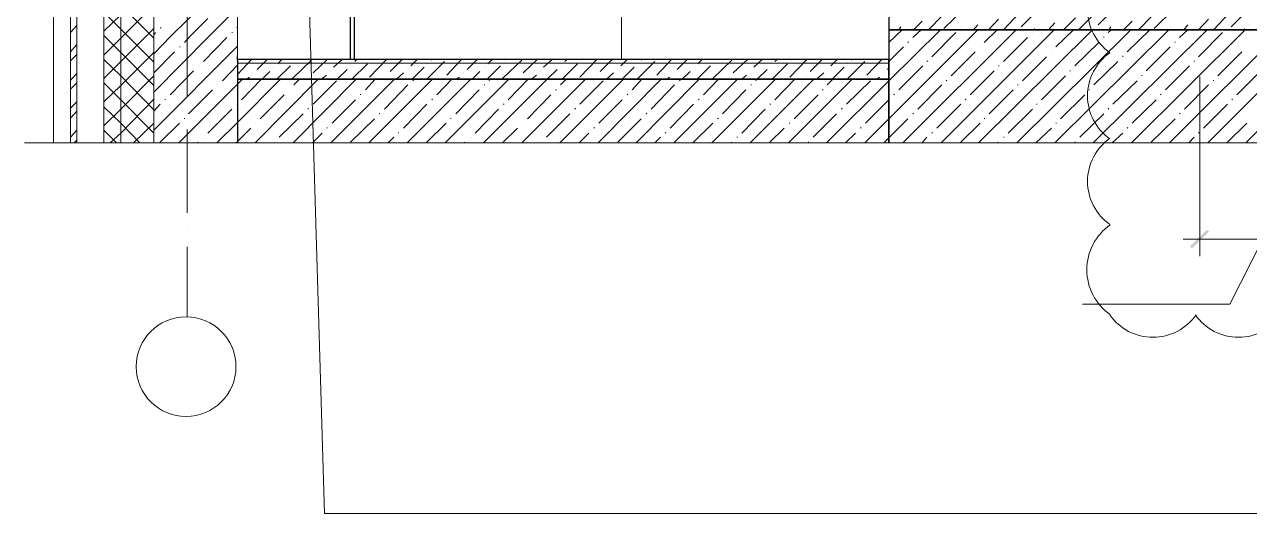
# Model space of a CAD drawing. Header units: millimetres. Extents: x -356862 to 418287, y 0 to 839748.
# Drawn here: x 371851 to 375600, y 758735 to 760232 of the extents above; entities that cross this region are included whole.
import ezdxf

# ---------------------------------------------------------------- set-up
doc = ezdxf.new("R2010")
doc.units = ezdxf.units.MM
doc.layers.add('PDF _Геометрия', color=7, linetype='Continuous', true_color=0xbababa)
doc.layers.add('PDF _Сплошная заливка', color=7, linetype='Continuous', true_color=0xf50000)

msp = doc.modelspace()

# ---------------------------------------------------------------- linework, layer by layer
at = {"layer": 'PDF _Геометрия', "color": 7, "lineweight": 9}
for points in [[(371939.2969, 759869.3625), (371939.2969, 764467.713)], [(372010.7402, 759869.3625), (372010.7402, 760891.2181)], [(372502.1835, 760124.8264), (374496.101, 760124.8264), (374496.101, 760114.0017), (372502.1835, 760114.0017)]]:
    msp.add_lwpolyline(points, close=True, dxfattribs=at)
at = {"layer": 'PDF _Геометрия', "color": 7, "lineweight": 13}
msp.add_lwpolyline([(372502.1835, 759869.3625), (372502.1835, 760196.2697), (372502.1835, 760891.2181), (372246.7196, 760891.2181), (372246.7196, 760196.2697), (372246.7196, 759869.3625), (372246.7196, 760891.2181), (372010.7402, 760891.2181), (371991.2556, 760891.2181), (371991.2556, 759869.3625)], dxfattribs=at)
at = {"layer": 'PDF _Геометрия', "color": 7, "lineweight": 9}
for points in [[(372093.0082, 759869.3625), (372093.0082, 760891.2181)], [(372144.967, 759869.3625), (372144.967, 760891.2181)], [(372348.4721, 760012.2491), (372348.4721, 760267.713)], [(372348.4721, 759960.2903), (372348.4721, 759960.2903)], [(372348.4721, 759655.0326), (372348.4721, 759910.4965)], [(372348.4721, 759603.0738), (372348.4721, 759603.0738)], [(372348.4721, 759336.7852), (372348.4721, 759551.1151)]]:
    msp.add_lwpolyline(points, dxfattribs=at)
at = {"layer": 'PDF _Геометрия', "color": 251, "lineweight": 20, "true_color": 0x545454}
msp.add_lwpolyline([(372703.5237, 760880.3934), (372705.6886, 760854.414), (372768.4721, 758734.9295), (372863.7299, 758734.9295), (376225.8948, 758734.9295)], dxfattribs=at)
at = {"layer": 'PDF _Геометрия', "color": 1, "lineweight": 20}
for points in [[(375173.1902, 760409.9787, 0.520539955), (375173.1902, 760145.7467, 0.520539955), (375173.1902, 759881.613)], [(375434.5311, 759343.1466, 0.520539955), (375698.7631, 759343.1466, 0.520539955), (375962.8979, 759343.1466)]]:
    msp.add_lwpolyline(points, format="xyb", dxfattribs=at)
at = {"layer": 'PDF _Геометрия', "color": 8, "lineweight": 9, "true_color": 0x808080}
for points in [[(372093.0082, 760211.4243), (372144.967, 760261.2181), (372246.7196, 760365.1357)], [(372246.7196, 760142.146), (372298.6783, 760196.2697), (372502.1835, 760397.6099)], [(372246.7196, 760189.7748), (372144.967, 760291.5274), (372093.0082, 760341.3212)], [(372093.0082, 760137.8161), (372144.967, 760189.7748), (372246.7196, 760291.5274)], [(372246.7196, 760116.1666), (372144.967, 760217.9192), (372093.0082, 760269.8779)], [(372246.7196, 760025.2388), (372415.5855, 760196.2697), (372502.1835, 760282.8676)], [(372339.8123, 760176.7852), (372357.1319, 760196.2697), (372411.2556, 760250.3934)], [(371991.2556, 760207.0944), (372010.7402, 760228.7439)], [(372093.0082, 760066.3728), (372144.967, 760118.3315), (372246.7196, 760220.0841)], [(372266.2041, 760222.2491), (372268.369, 760222.2491)], [(372500.0185, 760222.2491), (372502.1835, 760224.414)], [(374305.5855, 759869.3625), (374496.101, 760059.8779), (374654.1422, 760215.7542)], [(374422.4928, 759869.3625), (374496.101, 759942.9707), (374768.8845, 760215.7542)], [(374496.101, 760176.7852), (374537.235, 760215.7542)], [(374539.4, 759869.3625), (374885.7917, 760215.7542)], [(374569.7093, 760191.9398), (374595.6886, 760215.7542)], [(374656.3072, 759869.3625), (375002.6989, 760215.7542)], [(374771.0495, 759869.3625), (375119.6062, 760215.7542)], [(374788.369, 760176.7852), (374827.3381, 760215.7542)], [(374887.9567, 759869.3625), (375236.5134, 760215.7542)], [(375004.8639, 759869.3625), (375353.4206, 760215.7542)], [(375007.0288, 760163.7955), (375061.1526, 760215.7542)], [(375121.7711, 759869.3625), (375470.3278, 760215.7542)], [(375167.235, 760207.0944), (375178.0598, 760215.7542)], [(375225.6886, 760148.6408), (375294.967, 760215.7542)], [(375238.6783, 759869.3625), (375587.235, 760215.7542)], [(375355.5855, 759869.3625), (375701.9773, 760215.7542)], [(375385.8948, 760191.9398), (375411.8742, 760215.7542)], [(375472.4928, 759869.3625), (375818.8845, 760215.7542)], [(375589.4, 759869.3625), (375935.7917, 760215.7542)], [(372246.7196, 760044.7233), (372144.967, 760146.4759), (372093.0082, 760198.4346)], [(372246.7196, 760200.5996), (372251.0495, 760207.0944)], [(372398.266, 760118.3315), (372469.7093, 760191.9398)], [(372484.8639, 760207.0944), (372487.0288, 760207.0944)], [(374554.5546, 760176.7852), (374556.7196, 760178.9501)], [(374628.1629, 760133.4862), (374701.7711, 760207.0944)], [(374846.8227, 760118.3315), (374920.4309, 760191.9398)], [(374935.5855, 760207.0944), (374935.5855, 760207.0944)], [(375065.4824, 760105.3419), (375139.0907, 760176.7852)], [(375154.2453, 760191.9398), (375154.2453, 760194.1047)], [(375372.9051, 760176.7852), (375372.9051, 760178.9501)], [(375444.3484, 760133.4862), (375517.9567, 760207.0944)], [(371991.2556, 760148.6408), (372010.7402, 760170.2903)], [(371991.2556, 760120.4965), (372010.7402, 760139.981)], [(372093.0082, 759994.9295), (372144.967, 760044.7233), (372246.7196, 760146.4759)], [(372246.7196, 759908.3315), (372502.1835, 760165.9604)], [(372246.7196, 760083.6924), (372309.5031, 760148.6408)], [(372324.6577, 760163.7955), (372326.8227, 760163.7955)], [(374496.101, 760118.3315), (374541.5649, 760163.7955)], [(374686.6165, 760075.0326), (374760.2247, 760148.6408)], [(374775.3794, 760163.7955), (374775.3794, 760163.7955)], [(374994.0391, 760148.6408), (374994.0391, 760148.6408)], [(375284.1422, 760090.1872), (375357.7505, 760163.7955)], [(375502.802, 760075.0326), (375576.4103, 760148.6408)], [(375591.5649, 760163.7955), (375591.5649, 760163.7955)], [(372246.7196, 759971.1151), (372144.967, 760075.0326), (372093.0082, 760124.8264)], [(372383.1113, 760105.3419), (372383.1113, 760105.3419)], [(372456.7196, 760059.8779), (372502.1835, 760107.5068)], [(374526.4103, 760031.7336), (374600.0185, 760105.3419)], [(374613.0082, 760118.3315), (374615.1732, 760120.4965)], [(374831.668, 760105.3419), (374833.833, 760105.3419)], [(374905.2763, 760059.8779), (374978.8845, 760133.4862)], [(375123.9361, 760046.8882), (375197.5443, 760118.3315)], [(375212.6989, 760133.4862), (375212.6989, 760135.6511)], [(375342.5959, 760031.7336), (375416.2041, 760105.3419)], [(375431.3587, 760118.3315), (375431.3587, 760120.4965)], [(371991.2556, 760062.0429), (372010.7402, 760081.5274)], [(372093.0082, 759921.3212), (372144.967, 759973.28), (372246.7196, 760075.0326)], [(372296.5134, 760016.579), (372367.9567, 760090.1872)], [(372322.4928, 759869.3625), (372502.1835, 760049.0532), (372517.3381, 760064.2078)], [(372439.4, 759869.3625), (372502.1835, 759932.146), (372634.2453, 760064.2078)], [(372515.1732, 760001.4243), (372575.7917, 760064.2078)], [(372556.3072, 759869.3625), (372748.9876, 760064.2078)], [(372673.2144, 759869.3625), (372865.8948, 760064.2078)], [(372675.3794, 760046.8882), (372692.6989, 760064.2078)], [(372787.9567, 759869.3625), (372982.802, 760064.2078)], [(372894.0391, 760031.7336), (372924.3484, 760064.2078)], [(372904.8639, 759869.3625), (373099.7093, 760064.2078)], [(373021.7711, 759869.3625), (373216.6165, 760064.2078)], [(373112.6989, 760016.579), (373158.1629, 760064.2078)], [(373138.6783, 759869.3625), (373333.5237, 760064.2078)], [(373255.5855, 759869.3625), (373450.4309, 760064.2078)], [(373272.9051, 760059.8779), (373275.0701, 760064.2078)], [(373331.3587, 760001.4243), (373391.9773, 760064.2078)], [(373372.4928, 759869.3625), (373567.3381, 760064.2078)], [(373489.4, 759869.3625), (373684.2453, 760064.2078)], [(373491.5649, 760046.8882), (373508.8845, 760064.2078)], [(373606.3072, 759869.3625), (373798.9876, 760064.2078)], [(373710.2247, 760031.7336), (373740.534, 760064.2078)], [(373723.2144, 759869.3625), (373915.8948, 760064.2078)], [(373837.9567, 759869.3625), (374032.802, 760064.2078)], [(373928.8845, 760016.579), (373974.3484, 760064.2078)], [(373954.8639, 759869.3625), (374149.7093, 760064.2078)], [(374071.7711, 759869.3625), (374266.6165, 760064.2078)], [(374089.0907, 760059.8779), (374091.2556, 760064.2078)], [(374147.5443, 760001.4243), (374208.1629, 760064.2078)], [(374188.6783, 759869.3625), (374383.5237, 760064.2078)], [(374307.7505, 760046.8882), (374325.0701, 760064.2078)], [(374745.0701, 760016.579), (374818.6783, 760090.1872)], [(374963.7299, 760001.4243), (375037.3381, 760075.0326)], [(375050.3278, 760090.1872), (375052.4928, 760090.1872)], [(375271.1526, 760075.0326), (375271.1526, 760077.1975)], [(375561.2556, 760016.579), (375634.8639, 760090.1872)], [(371991.2556, 760033.8986), (372010.7402, 760053.3831)], [(372246.7196, 759899.6718), (372144.967, 760001.4243), (372093.0082, 760053.3831)], [(372352.802, 759958.1254), (372426.4103, 760031.7336)], [(372441.5649, 760046.8882), (372441.5649, 760046.8882)], [(372660.2247, 760031.7336), (372660.2247, 760031.7336)], [(372733.833, 759988.4346), (372805.2763, 760059.8779)], [(372952.4928, 759973.28), (373023.9361, 760046.8882)], [(373039.0907, 760059.8779), (373041.2556, 760062.0429)], [(373171.1526, 759958.1254), (373242.5959, 760031.7336)], [(373257.7505, 760046.8882), (373259.9154, 760046.8882)], [(373476.4103, 760031.7336), (373478.5752, 760031.7336)], [(373550.0185, 759988.4346), (373621.4618, 760059.8779)], [(373768.6783, 759973.28), (373840.1216, 760046.8882)], [(373855.2763, 760059.8779), (373857.4412, 760062.0429)], [(373987.3381, 759958.1254), (374058.7814, 760031.7336)], [(374073.9361, 760046.8882), (374076.101, 760046.8882)], [(374292.5959, 760031.7336), (374294.7608, 760031.7336)], [(374366.2041, 759988.4346), (374439.8123, 760059.8779)], [(374584.8639, 759973.28), (374658.4721, 760046.8882)], [(374671.4618, 760059.8779), (374673.6268, 760062.0429)], [(374803.5237, 759958.1254), (374877.1319, 760031.7336)], [(374890.1216, 760046.8882), (374892.2866, 760046.8882)], [(375108.7814, 760031.7336), (375110.9464, 760031.7336)], [(375182.3897, 759988.4346), (375255.9979, 760059.8779)], [(375401.0495, 759973.28), (375474.6577, 760046.8882)], [(375489.8123, 760059.8779), (375489.8123, 760062.0429)], [(371991.2556, 759975.445), (372010.7402, 759994.9295)], [(372112.4928, 759869.3625), (372144.967, 759899.6718), (372246.7196, 760003.5893)], [(372246.7196, 759966.7852), (372266.2041, 759988.4346)], [(372281.3587, 760001.4243), (372281.3587, 760003.5893)], [(372500.0185, 759988.4346), (372500.0185, 759988.4346)], [(372571.4618, 759942.9707), (372645.0701, 760016.579)], [(372792.2866, 759929.981), (372863.7299, 760001.4243)], [(372878.8845, 760016.579), (372878.8845, 760018.7439)], [(373010.9464, 759914.8264), (373082.3897, 759988.4346)], [(373097.5443, 760001.4243), (373099.7093, 760003.5893)], [(373316.2041, 759988.4346), (373318.369, 759988.4346)], [(373389.8123, 759942.9707), (373461.2556, 760016.579)], [(373608.4721, 759929.981), (373679.9154, 760001.4243)], [(373695.0701, 760016.579), (373697.235, 760018.7439)], [(373827.1319, 759914.8264), (373898.5752, 759988.4346)], [(373913.7299, 760001.4243), (373915.8948, 760003.5893)], [(374132.3897, 759988.4346), (374134.5546, 759988.4346)], [(374205.9979, 759942.9707), (374279.6062, 760016.579)], [(374424.6577, 759929.981), (374496.101, 760001.4243), (374498.266, 760001.4243)], [(374511.2556, 760016.579), (374513.4206, 760018.7439)], [(374643.3175, 759914.8264), (374716.9257, 759988.4346)], [(374729.9154, 760001.4243), (374732.0804, 760003.5893)], [(374948.5752, 759988.4346), (374950.7402, 759988.4346)], [(375022.1835, 759942.9707), (375095.7917, 760016.579)], [(375240.8433, 759929.981), (375314.4515, 760001.4243)], [(375327.4412, 760016.579), (375329.6062, 760018.7439)], [(375459.5031, 759914.8264), (375533.1113, 759988.4346)], [(375546.101, 760001.4243), (375548.266, 760003.5893)], [(371991.2556, 759945.1357), (372010.7402, 759966.7852)], [(372203.4206, 759869.3625), (372144.967, 759929.981), (372093.0082, 759979.7748)], [(372411.2556, 759899.6718), (372484.8639, 759973.28)], [(372629.9154, 759886.6821), (372703.5237, 759958.1254)], [(372718.6783, 759973.28), (372718.6783, 759975.445)], [(372937.3381, 759958.1254), (372937.3381, 759960.2903)], [(373229.6062, 759899.6718), (373301.0495, 759973.28)], [(373448.266, 759886.6821), (373519.7093, 759958.1254)], [(373534.8639, 759973.28), (373537.0288, 759975.445)], [(373753.5237, 759958.1254), (373755.6886, 759960.2903)], [(374045.7917, 759899.6718), (374117.235, 759973.28)], [(374264.4515, 759886.6821), (374335.8948, 759958.1254)], [(374351.0495, 759973.28), (374353.2144, 759975.445)], [(374569.7093, 759958.1254), (374571.8742, 759960.2903)], [(374861.9773, 759899.6718), (374935.5855, 759973.28)], [(375080.6371, 759886.6821), (375154.2453, 759958.1254)], [(375167.235, 759973.28), (375169.4, 759975.445)], [(375385.8948, 759958.1254), (375388.0598, 759960.2903)], [(372183.9361, 759869.3625), (372246.7196, 759929.981)], [(372264.0391, 759869.3625), (372324.6577, 759929.981)], [(372339.8123, 759942.9707), (372339.8123, 759945.1357)], [(372497.8536, 759869.3625), (372502.1835, 759873.6924), (372543.3175, 759914.8264)], [(372558.4721, 759929.981), (372558.4721, 759929.981)], [(372777.1319, 759914.8264), (372777.1319, 759916.9913)], [(372848.5752, 759871.5274), (372922.1835, 759942.9707)], [(373080.2247, 759869.3625), (373140.8433, 759929.981)], [(373155.9979, 759942.9707), (373155.9979, 759945.1357)], [(373314.0391, 759869.3625), (373359.5031, 759914.8264)], [(373374.6577, 759929.981), (373374.6577, 759929.981)], [(373593.3175, 759914.8264), (373595.4824, 759916.9913)], [(373666.9257, 759871.5274), (373738.369, 759942.9707)], [(373896.4103, 759869.3625), (373957.0288, 759929.981)], [(373972.1835, 759942.9707), (373974.3484, 759945.1357)], [(374130.2247, 759869.3625), (374175.6886, 759914.8264)], [(374190.8433, 759929.981), (374193.0082, 759929.981)], [(374409.5031, 759914.8264), (374411.668, 759916.9913)], [(374483.1113, 759871.5274), (374496.101, 759884.5171), (374554.5546, 759942.9707)], [(374714.7608, 759869.3625), (374775.3794, 759929.981)], [(374788.369, 759942.9707), (374790.534, 759945.1357)], [(374946.4103, 759869.3625), (374994.0391, 759914.8264)], [(375007.0288, 759929.981), (375009.1938, 759929.981)], [(375225.6886, 759914.8264), (375227.8536, 759916.9913)], [(375299.2969, 759871.5274), (375372.9051, 759942.9707)], [(375530.9464, 759869.3625), (375591.5649, 759929.981)], [(371991.2556, 759886.6821), (372010.7402, 759908.3315)], [(372002.0804, 759869.3625), (372010.7402, 759878.0223)], [(372131.9773, 759869.3625), (372093.0082, 759908.3315)], [(372398.266, 759886.6821), (372398.266, 759886.6821)], [(372731.668, 759869.3625), (372761.9773, 759899.6718)], [(372963.3175, 759869.3625), (372980.6371, 759886.6821)], [(372995.7917, 759899.6718), (372995.7917, 759901.8367)], [(373214.4515, 759886.6821), (373214.4515, 759886.6821)], [(373547.8536, 759869.3625), (373578.1629, 759899.6718)], [(373779.5031, 759869.3625), (373796.8227, 759886.6821)], [(373811.9773, 759899.6718), (373814.1422, 759901.8367)], [(374030.6371, 759886.6821), (374032.802, 759886.6821)], [(374364.0391, 759869.3625), (374394.3484, 759899.6718)], [(374597.8536, 759869.3625), (374613.0082, 759886.6821)], [(374628.1629, 759899.6718), (374630.3278, 759901.8367)], [(374846.8227, 759886.6821), (374848.9876, 759886.6821)], [(375180.2247, 759869.3625), (375212.6989, 759899.6718)], [(375414.0391, 759869.3625), (375431.3587, 759886.6821)], [(375444.3484, 759899.6718), (375446.5134, 759901.8367)], [(372380.9464, 759869.3625), (372383.1113, 759871.5274)], [(372616.9257, 759871.5274), (372616.9257, 759871.5274)], [(373197.1319, 759869.3625), (373199.2969, 759871.5274)], [(373433.1113, 759871.5274), (373433.1113, 759871.5274)], [(374013.3175, 759869.3625), (374015.4824, 759871.5274)], [(374249.2969, 759871.5274), (374251.4618, 759871.5274)], [(374829.5031, 759869.3625), (374831.668, 759871.5274)], [(375065.4824, 759871.5274), (375067.6474, 759871.5274)]]:
    msp.add_lwpolyline(points, dxfattribs=at)
at = {"layer": 'PDF _Геометрия', "color": 171, "lineweight": 25, "true_color": 0x7f7fff}
msp.add_lwpolyline([(372848.5752, 760124.8264), (372848.5752, 760265.548), (372787.9567, 760265.548), (372787.9567, 760278.5377), (372859.4, 760278.5377), (372859.4, 760124.8264)], dxfattribs=at)
at = {"layer": 'PDF _Геометрия', "color": 19, "lineweight": 5, "true_color": 0x442a22}
for points in [[(372859.4, 760124.8264), (372859.4, 760278.5377)], [(373677.7505, 760124.8264), (373677.7505, 760278.5377)]]:
    msp.add_lwpolyline(points, dxfattribs=at)
at = {"layer": 'PDF _Геометрия', "color": 7, "lineweight": 30}
for points in [[(382270.4309, 760278.5377), (374496.101, 760278.5377), (374496.101, 760215.7542), (382270.4309, 760215.7542)], [(374496.101, 760124.8264), (372502.1835, 760124.8264), (372502.1835, 760064.2078), (374496.101, 760064.2078)]]:
    msp.add_lwpolyline(points, close=True, dxfattribs=at)
at = {"layer": 'PDF _Геометрия', "lineweight": 9}
for points in [[(374617.3381, 760215.7542), (374660.6371, 760259.0532)], [(374664.967, 760220.0841), (374723.4206, 760276.3728)], [(374846.8227, 760215.7542), (374894.4515, 760265.548)], [(374900.9464, 760224.414), (374955.0701, 760278.5377)], [(375030.8433, 760215.7542), (375067.6474, 760252.5584)], [(375076.3072, 760215.7542), (375130.4309, 760269.8779)], [(375136.9257, 760230.9089), (375184.5546, 760278.5377)], [(375260.3278, 760215.7542), (375303.6268, 760259.0532)], [(375307.9567, 760220.0841), (375366.4103, 760276.3728)], [(375489.8123, 760215.7542), (375537.4412, 760265.548)], [(375543.9361, 760224.414), (375598.0598, 760278.5377)], [(374526.4103, 760215.7542), (374532.9051, 760224.414)], [(374571.8742, 760215.7542), (374597.8536, 760241.7336)], [(374716.9257, 760224.414), (374716.9257, 760224.414)], [(374755.8948, 760215.7542), (374768.8845, 760230.9089)], [(374801.3587, 760215.7542), (374831.668, 760248.2285)], [(374939.9154, 760215.7542), (374942.0804, 760220.0841)], [(374952.9051, 760230.9089), (374952.9051, 760230.9089)], [(374985.3794, 760215.7542), (375004.8639, 760237.4037)], [(375126.101, 760220.0841), (375126.101, 760220.0841)], [(375169.4, 760215.7542), (375175.8948, 760224.414)], [(375214.8639, 760215.7542), (375240.8433, 760241.7336)], [(375359.9154, 760224.414), (375359.9154, 760224.414)], [(375398.8845, 760215.7542), (375411.8742, 760230.9089)], [(375444.3484, 760215.7542), (375474.6577, 760248.2285)], [(375582.9051, 760215.7542), (375585.0701, 760220.0841)], [(375595.8948, 760230.9089), (375595.8948, 760230.9089)], [(372502.1835, 760079.3625), (372545.4824, 760124.8264)], [(372562.802, 760094.5171), (372593.1113, 760124.8264)], [(372614.7608, 760101.012), (372614.7608, 760101.012)], [(372623.4206, 760064.2078), (372664.5546, 760105.3419)], [(372625.5855, 760111.8367), (372638.5752, 760124.8264)], [(372671.0495, 760066.3728), (372729.5031, 760122.6614)], [(372677.5443, 760118.3315), (372677.5443, 760118.3315)], [(372733.833, 760083.6924), (372777.1319, 760124.8264)], [(372796.6165, 760101.012), (372822.5959, 760124.8264)], [(372848.5752, 760105.3419), (372848.5752, 760105.3419)], [(372852.9051, 760064.2078), (372900.534, 760111.8367)], [(372861.5649, 760118.3315), (372868.0598, 760124.8264)], [(372907.0288, 760070.7027), (372958.9876, 760124.8264)], [(372911.3587, 760122.6614), (372911.3587, 760122.6614)], [(372969.8123, 760088.0223), (373006.6165, 760124.8264)], [(373032.5959, 760105.3419), (373052.0804, 760124.8264)], [(373036.9257, 760064.2078), (373073.7299, 760101.012)], [(373082.3897, 760064.2078), (373136.5134, 760118.3315)], [(373084.5546, 760111.8367), (373084.5546, 760111.8367)], [(373095.3794, 760122.6614), (373097.5443, 760124.8264)], [(373143.0082, 760077.1975), (373188.4721, 760124.8264)], [(373205.7917, 760094.5171), (373236.101, 760124.8264)], [(373257.7505, 760101.012), (373257.7505, 760101.012)], [(373266.4103, 760064.2078), (373307.5443, 760105.3419)], [(373268.5752, 760111.8367), (373281.5649, 760124.8264)], [(373314.0391, 760066.3728), (373372.4928, 760122.6614)], [(373320.534, 760118.3315), (373320.534, 760118.3315)], [(373376.8227, 760083.6924), (373420.1216, 760124.8264)], [(373439.6062, 760101.012), (373465.5855, 760124.8264)], [(373491.5649, 760105.3419), (373491.5649, 760105.3419)], [(373495.8948, 760064.2078), (373543.5237, 760111.8367)], [(373504.5546, 760118.3315), (373511.0495, 760124.8264)], [(373550.0185, 760070.7027), (373601.9773, 760124.8264)], [(373554.3484, 760122.6614), (373554.3484, 760122.6614)], [(373612.802, 760088.0223), (373649.6062, 760124.8264)], [(373675.5855, 760105.3419), (373695.0701, 760124.8264)], [(373679.9154, 760064.2078), (373716.7196, 760101.012)], [(373725.3794, 760064.2078), (373779.5031, 760118.3315)], [(373727.5443, 760111.8367), (373727.5443, 760111.8367)], [(373738.369, 760122.6614), (373740.534, 760124.8264)], [(373785.9979, 760077.1975), (373831.4618, 760124.8264)], [(373848.7814, 760094.5171), (373879.0907, 760124.8264)], [(373900.7402, 760101.012), (373900.7402, 760101.012)], [(373909.4, 760064.2078), (373950.534, 760105.3419)], [(373911.5649, 760111.8367), (373924.5546, 760124.8264)], [(373957.0288, 760066.3728), (374015.4824, 760122.6614)], [(373963.5237, 760118.3315), (373963.5237, 760118.3315)], [(374019.8123, 760083.6924), (374063.1113, 760124.8264)], [(374082.5959, 760101.012), (374108.5752, 760124.8264)], [(374134.5546, 760105.3419), (374134.5546, 760105.3419)], [(374138.8845, 760064.2078), (374186.5134, 760111.8367)], [(374147.5443, 760118.3315), (374154.0391, 760124.8264)], [(374193.0082, 760070.7027), (374244.967, 760124.8264)], [(374197.3381, 760122.6614), (374197.3381, 760122.6614)], [(374255.7917, 760088.0223), (374292.5959, 760124.8264)], [(374318.5752, 760105.3419), (374338.0598, 760124.8264)], [(374322.9051, 760064.2078), (374359.7093, 760101.012)], [(374368.369, 760064.2078), (374422.4928, 760118.3315)], [(374370.534, 760111.8367), (374370.534, 760111.8367)], [(374381.3587, 760122.6614), (374383.5237, 760124.8264)], [(374428.9876, 760077.1975), (374474.4515, 760124.8264)], [(372530.3278, 760064.2078), (372538.9876, 760070.7027)], [(372549.8123, 760083.6924), (372549.8123, 760083.6924)], [(372577.9567, 760064.2078), (372601.7711, 760088.0223)], [(372723.0082, 760070.7027), (372723.0082, 760070.7027)], [(372759.8123, 760064.2078), (372774.967, 760077.1975)], [(372785.7917, 760088.0223), (372785.7917, 760088.0223)], [(372807.4412, 760064.2078), (372837.7505, 760094.5171)], [(372943.833, 760064.2078), (372945.9979, 760066.3728)], [(372958.9876, 760077.1975), (372958.9876, 760077.1975)], [(372989.2969, 760064.2078), (373010.9464, 760083.6924)], [(373021.7711, 760094.5171), (373021.7711, 760094.5171)], [(373130.0185, 760066.3728), (373130.0185, 760066.3728)], [(373173.3175, 760064.2078), (373181.9773, 760070.7027)], [(373192.802, 760083.6924), (373192.802, 760083.6924)], [(373220.9464, 760064.2078), (373244.7608, 760088.0223)], [(373365.9979, 760070.7027), (373365.9979, 760070.7027)], [(373402.802, 760064.2078), (373417.9567, 760077.1975)], [(373428.7814, 760088.0223), (373428.7814, 760088.0223)], [(373450.4309, 760064.2078), (373480.7402, 760094.5171)], [(373586.8227, 760064.2078), (373588.9876, 760066.3728)], [(373601.9773, 760077.1975), (373601.9773, 760077.1975)], [(373632.2866, 760064.2078), (373653.9361, 760083.6924)], [(373664.7608, 760094.5171), (373664.7608, 760094.5171)], [(373773.0082, 760066.3728), (373773.0082, 760066.3728)], [(373816.3072, 760064.2078), (373824.967, 760070.7027)], [(373835.7917, 760083.6924), (373835.7917, 760083.6924)], [(373863.9361, 760064.2078), (373887.7505, 760088.0223)], [(374008.9876, 760070.7027), (374008.9876, 760070.7027)], [(374045.7917, 760064.2078), (374060.9464, 760077.1975)], [(374071.7711, 760088.0223), (374071.7711, 760088.0223)], [(374093.4206, 760064.2078), (374123.7299, 760094.5171)], [(374229.8123, 760064.2078), (374231.9773, 760066.3728)], [(374244.967, 760077.1975), (374244.967, 760077.1975)], [(374275.2763, 760064.2078), (374296.9257, 760083.6924)], [(374307.7505, 760094.5171), (374307.7505, 760094.5171)], [(374415.9979, 760066.3728), (374415.9979, 760066.3728)], [(374459.2969, 760064.2078), (374467.9567, 760070.7027)], [(374478.7814, 760083.6924), (374478.7814, 760083.6924)], [(374491.7711, 760094.5171), (374496.101, 760098.847)]]:
    msp.add_lwpolyline(points, dxfattribs=at)
at = {"layer": 'PDF _Геометрия', "color": 7, "lineweight": 30}
msp.add_lwpolyline([(386002.802, 760124.8264), (382270.4309, 760124.8264), (382270.4309, 760064.2078), (386258.266, 760064.2078), (382270.4309, 760064.2078), (382270.4309, 759869.3625), (382270.4309, 760215.7542), (374496.101, 760215.7542), (374496.101, 759869.3625), (374496.101, 760064.2078), (372502.1835, 760064.2078), (372502.1835, 759869.3625)], dxfattribs=at)
at = {"layer": 'PDF _Геометрия', "color": 171, "lineweight": 30, "true_color": 0x7f7fff}
msp.add_lwpolyline([(372502.1835, 760122.6614), (372502.1835, 760135.6511)], dxfattribs=at)
at = {"layer": 'PDF _Геометрия', "color": 7, "lineweight": 18}
for points in [[(375448.6783, 760072.8676), (375448.6783, 759522.9707)], [(375641.3587, 759574.9295), (375539.6062, 759375.7542), (375089.2969, 759375.7542)], [(375883.833, 759574.9295), (375396.7196, 759574.9295)]]:
    msp.add_lwpolyline(points, dxfattribs=at)
at = {"layer": 'PDF _Геометрия', "color": 7, "lineweight": 5}
msp.add_lwpolyline([(387093.9361, 759869.3625), (387005.1732, 759869.3625), (379546.9257, 759869.3625), (379510.1216, 760016.579), (379436.5134, 759719.981), (379399.7093, 759869.3625), (371939.2969, 759869.3625), (371850.534, 759869.3625)], dxfattribs=at)
at = {"layer": 'PDF _Геометрия', "color": 7, "lineweight": 20}
msp.add_circle((372345.073, 759184.5197), 152.6288, dxfattribs=at)
at = {"layer": 'PDF _Геометрия', "color": 1, "lineweight": 20}
for centre, radius, start, end in [((375265.7072, 759751.7593), 161.2887, 125.002443, 234.997557), ((375270.0371, 759481.1297), 167.7835, 125.0024497, 234.9975503), ((375304.6784, 759435.6637), 161.2887, 215.002443, 324.997557)]:
    msp.add_arc(centre, radius, start, end, dxfattribs=at)
at = {"layer": 'PDF _Сплошная заливка', "color": 7, "transparency": 33554559}
for points in [[(375470.3278, 759603.0738), (375424.8639, 759546.7852), (375418.369, 759553.28)], [(375476.8227, 759598.7439), (375470.3278, 759603.0738), (375424.8639, 759546.7852)]]:
    msp.add_solid(points, dxfattribs=at)

doc.saveas('drawing.dxf')
